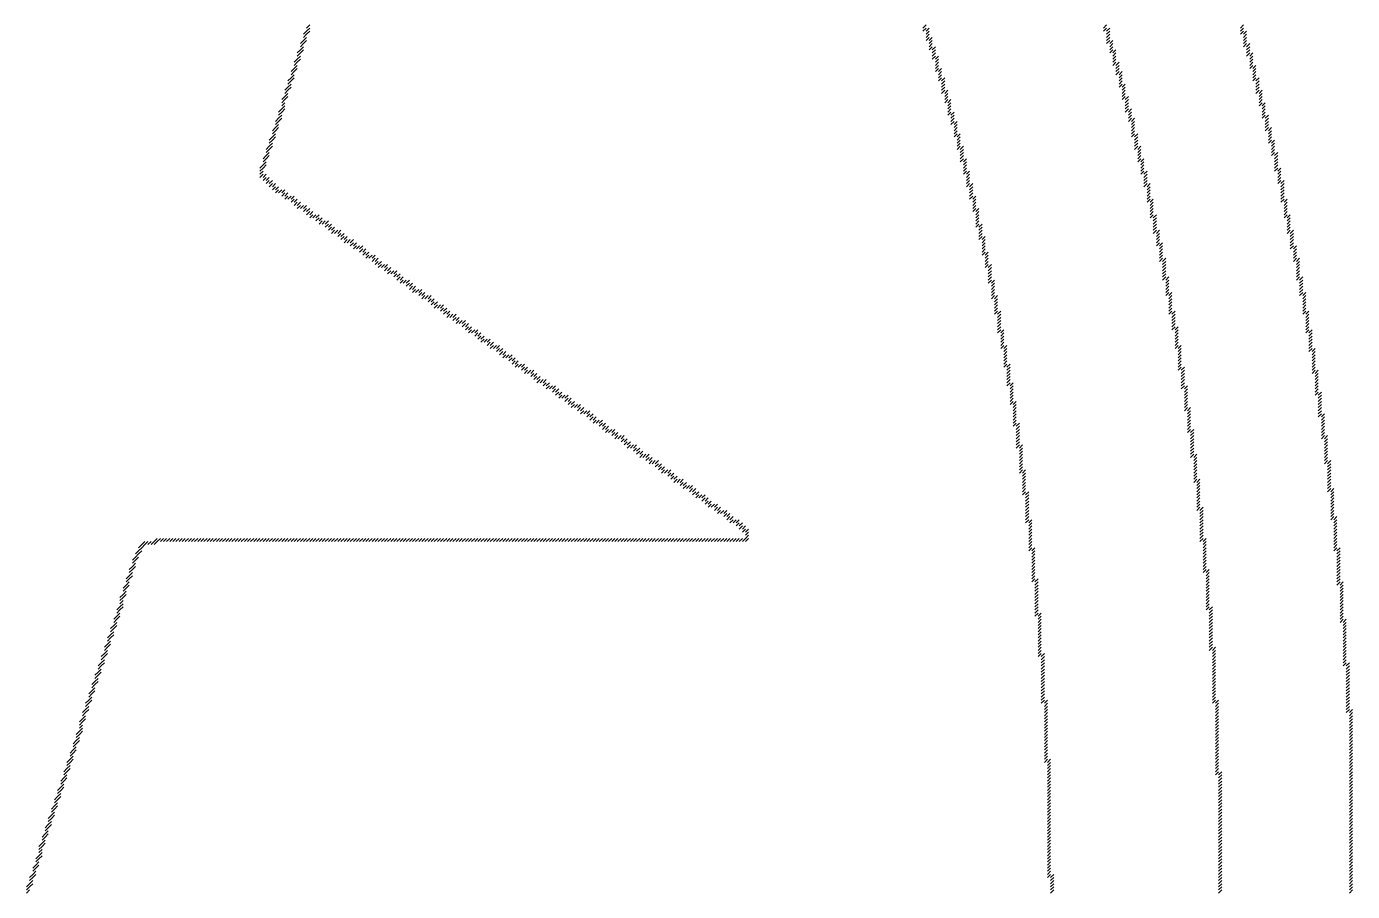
# Model space of a CAD drawing. Header units: metres. Extents: x 2 to 904, y 2 to 1040.
# Drawn here: x 478 to 904, y 279.5 to 557.5 of the extents above; entities that cross this region are included whole.
import ezdxf

# ---------------------------------------------------------------- set-up
doc = ezdxf.new("R2010")
doc.units = ezdxf.units.M

msp = doc.modelspace()

# ---------------------------------------------------------------- linework, layer by layer
for p, q in [((567, 555), (568, 556)), ((567, 554), (568, 555)), ((567, 553), (568, 554)), ((568, 557), (569, 558)), ((568, 556), (569, 557)), ((568, 555), (569, 556)), ((766, 557), (767, 558)), ((766, 556), (767, 557)), ((767, 556), (768, 557)), ((767, 555), (768, 556)), ((767, 554), (768, 555)), ((767, 553), (768, 554)), ((768, 553), (769, 554)), ((824, 557), (825, 558)), ((824, 556), (825, 557)), ((825, 556), (826, 557)), ((825, 555), (826, 556)), ((825, 554), (826, 555)), ((825, 553), (826, 554)), ((868, 557), (869, 558)), ((868, 556), (869, 557)), ((868, 555), (869, 556)), ((869, 555), (870, 556)), ((869, 554), (870, 555)), ((869, 553), (870, 554)), ((565, 549), (566, 550)), ((566, 552), (567, 553)), ((566, 551), (567, 552)), ((566, 550), (567, 551)), ((566, 549), (567, 550)), ((567, 552), (568, 553)), ((768, 552), (769, 553)), ((768, 551), (769, 552)), ((768, 550), (769, 551)), ((769, 550), (770, 551)), ((769, 549), (770, 550)), ((825, 552), (826, 553)), ((826, 552), (827, 553)), ((826, 551), (827, 552)), ((826, 550), (827, 551)), ((826, 549), (827, 550)), ((827, 549), (828, 550)), ((869, 552), (870, 553)), ((869, 551), (870, 552)), ((870, 551), (871, 552)), ((870, 550), (871, 551)), ((870, 549), (871, 550)), ((564, 546), (565, 547)), ((564, 545), (565, 546)), ((565, 548), (566, 549)), ((565, 547), (566, 548)), ((565, 546), (566, 547)), ((769, 548), (770, 549)), ((769, 547), (770, 548)), ((770, 547), (771, 548)), ((770, 546), (771, 547)), ((770, 545), (771, 546)), ((827, 548), (828, 549)), ((827, 547), (828, 548)), ((827, 546), (828, 547)), ((827, 545), (828, 546)), ((828, 545), (829, 546)), ((870, 548), (871, 549)), ((871, 548), (872, 549)), ((871, 547), (872, 548)), ((871, 546), (872, 547)), ((871, 545), (872, 546)), ((563, 543), (564, 544)), ((563, 542), (564, 543)), ((563, 541), (564, 542)), ((564, 544), (565, 545)), ((564, 543), (565, 544)), ((770, 544), (771, 545)), ((770, 543), (771, 544)), ((771, 543), (772, 544)), ((771, 542), (772, 543)), ((771, 541), (772, 542)), ((828, 544), (829, 545)), ((828, 543), (829, 544)), ((828, 542), (829, 543)), ((829, 542), (830, 543)), ((829, 541), (830, 542)), ((871, 544), (872, 545)), ((872, 544), (873, 545)), ((872, 543), (873, 544)), ((872, 542), (873, 543)), ((872, 541), (873, 542)), ((561, 537), (562, 538)), ((561, 536), (562, 537)), ((562, 540), (563, 541)), ((562, 539), (563, 540)), ((562, 538), (563, 539)), ((562, 537), (563, 538)), ((563, 540), (564, 541)), ((771, 540), (772, 541)), ((772, 540), (773, 541)), ((772, 539), (773, 540)), ((772, 538), (773, 539)), ((772, 537), (773, 538)), ((772, 536), (773, 537)), ((773, 536), (774, 537)), ((829, 540), (830, 541)), ((829, 539), (830, 540)), ((829, 538), (830, 539)), ((830, 538), (831, 539)), ((830, 537), (831, 538)), ((830, 536), (831, 537)), ((872, 540), (873, 541)), ((873, 540), (874, 541)), ((873, 539), (874, 540)), ((873, 538), (874, 539)), ((873, 537), (874, 538)), ((873, 536), (874, 537)), ((874, 536), (875, 537)), ((560, 534), (561, 535)), ((560, 533), (561, 534)), ((560, 532), (561, 533)), ((561, 535), (562, 536)), ((561, 534), (562, 535)), ((773, 535), (774, 536)), ((773, 534), (774, 535)), ((773, 533), (774, 534)), ((774, 533), (775, 534)), ((774, 532), (775, 533)), ((830, 535), (831, 536)), ((830, 534), (831, 535)), ((831, 534), (832, 535)), ((831, 533), (832, 534)), ((831, 532), (832, 533)), ((874, 535), (875, 536)), ((874, 534), (875, 535)), ((874, 533), (875, 534)), ((874, 532), (875, 533)), ((875, 532), (876, 533)), ((559, 530), (560, 531)), ((559, 529), (560, 530)), ((559, 528), (560, 529)), ((560, 531), (561, 532)), ((560, 530), (561, 531)), ((774, 531), (775, 532)), ((774, 530), (775, 531)), ((774, 529), (775, 530)), ((775, 529), (776, 530)), ((775, 528), (776, 529)), ((831, 531), (832, 532)), ((831, 530), (832, 531)), ((832, 530), (833, 531)), ((832, 529), (833, 530)), ((832, 528), (833, 529)), ((875, 531), (876, 532)), ((875, 530), (876, 531)), ((875, 529), (876, 530)), ((875, 528), (876, 529)), ((876, 528), (877, 529)), ((557, 524), (558, 525)), ((557, 523), (558, 524)), ((558, 527), (559, 528)), ((558, 526), (559, 527)), ((558, 525), (559, 526)), ((558, 524), (559, 525)), ((559, 527), (560, 528)), ((775, 527), (776, 528)), ((775, 526), (776, 527)), ((776, 526), (777, 527)), ((776, 525), (777, 526)), ((776, 524), (777, 525)), ((776, 523), (777, 524)), ((832, 527), (833, 528)), ((833, 527), (834, 528)), ((833, 526), (834, 527)), ((833, 525), (834, 526)), ((833, 524), (834, 525)), ((833, 523), (834, 524)), ((876, 527), (877, 528)), ((876, 526), (877, 527)), ((876, 525), (877, 526)), ((876, 524), (877, 525)), ((877, 524), (878, 525)), ((877, 523), (878, 524)), ((556, 521), (557, 522)), ((556, 520), (557, 521)), ((556, 519), (557, 520)), ((557, 522), (558, 523)), ((557, 521), (558, 522)), ((776, 522), (777, 523)), ((777, 522), (778, 523)), ((777, 521), (778, 522)), ((777, 520), (778, 521)), ((777, 519), (778, 520)), ((833, 522), (834, 523)), ((834, 522), (835, 523)), ((834, 521), (835, 522)), ((834, 520), (835, 521)), ((834, 519), (835, 520)), ((877, 522), (878, 523)), ((877, 521), (878, 522)), ((877, 520), (878, 521)), ((878, 520), (879, 521)), ((878, 519), (879, 520)), ((554, 515), (555, 516)), ((555, 518), (556, 519)), ((555, 517), (556, 518)), ((555, 516), (556, 517)), ((555, 515), (556, 516)), ((556, 518), (557, 519)), ((777, 518), (778, 519)), ((778, 518), (779, 519)), ((778, 517), (779, 518)), ((778, 516), (779, 517)), ((778, 515), (779, 516)), ((834, 518), (835, 519)), ((835, 518), (836, 519)), ((835, 517), (836, 518)), ((835, 516), (836, 517)), ((835, 515), (836, 516)), ((878, 518), (879, 519)), ((878, 517), (879, 518)), ((878, 516), (879, 517)), ((879, 516), (880, 517)), ((879, 515), (880, 516)), ((553, 512), (554, 513)), ((553, 511), (554, 512)), ((554, 514), (555, 515)), ((554, 513), (555, 514)), ((554, 512), (555, 513)), ((778, 514), (779, 515)), ((779, 514), (780, 515)), ((779, 513), (780, 514)), ((779, 512), (780, 513)), ((779, 511), (780, 512)), ((835, 514), (836, 515)), ((836, 514), (837, 515)), ((836, 513), (837, 514)), ((836, 512), (837, 513)), ((836, 511), (837, 512)), ((879, 514), (880, 515)), ((879, 513), (880, 514)), ((879, 512), (880, 513)), ((879, 511), (880, 512)), ((880, 511), (881, 512)), ((553, 510), (554, 511)), ((553, 509), (554, 510)), ((554, 509), (555, 510)), ((554, 508), (555, 509)), ((555, 508), (556, 509)), ((555, 507), (556, 508)), ((556, 507), (557, 508)), ((556, 506), (557, 507)), ((557, 506), (558, 507)), ((779, 510), (780, 511)), ((780, 510), (781, 511)), ((780, 509), (781, 510)), ((780, 508), (781, 509)), ((780, 507), (781, 508)), ((780, 506), (781, 507)), ((781, 506), (782, 507)), ((836, 510), (837, 511)), ((837, 510), (838, 511)), ((837, 509), (838, 510)), ((837, 508), (838, 509)), ((837, 507), (838, 508)), ((837, 506), (838, 507)), ((838, 506), (839, 507)), ((880, 510), (881, 511)), ((880, 509), (881, 510)), ((880, 508), (881, 509)), ((880, 507), (881, 508)), ((881, 507), (882, 508)), ((881, 506), (882, 507)), ((557, 505), (558, 506)), ((558, 505), (559, 506)), ((558, 504), (559, 505)), ((559, 504), (560, 505)), ((560, 504), (561, 505)), ((560, 503), (561, 504)), ((561, 503), (562, 504)), ((561, 502), (562, 503)), ((562, 502), (563, 503)), ((563, 502), (564, 503)), ((781, 505), (782, 506)), ((781, 504), (782, 505)), ((781, 503), (782, 504)), ((781, 502), (782, 503)), ((782, 502), (783, 503)), ((838, 505), (839, 506)), ((838, 504), (839, 505)), ((838, 503), (839, 504)), ((838, 502), (839, 503)), ((881, 505), (882, 506)), ((881, 504), (882, 505)), ((881, 503), (882, 504)), ((881, 502), (882, 503)), ((563, 501), (564, 502)), ((564, 501), (565, 502)), ((564, 500), (565, 501)), ((565, 500), (566, 501)), ((565, 499), (566, 500)), ((566, 499), (567, 500)), ((567, 499), (568, 500)), ((567, 498), (568, 499)), ((568, 498), (569, 499)), ((782, 501), (783, 502)), ((782, 500), (783, 501)), ((782, 499), (783, 500)), ((782, 498), (783, 499)), ((783, 498), (784, 499)), ((838, 501), (839, 502)), ((839, 501), (840, 502)), ((839, 500), (840, 501)), ((839, 499), (840, 500)), ((839, 498), (840, 499)), ((881, 501), (882, 502)), ((882, 501), (883, 502)), ((882, 500), (883, 501)), ((882, 499), (883, 500)), ((882, 498), (883, 499)), ((568, 497), (569, 498)), ((569, 497), (570, 498)), ((569, 496), (570, 497)), ((570, 496), (571, 497)), ((571, 496), (572, 497)), ((571, 495), (572, 496)), ((572, 495), (573, 496)), ((572, 494), (573, 495)), ((573, 494), (574, 495)), ((574, 494), (575, 495)), ((783, 497), (784, 498)), ((783, 496), (784, 497)), ((783, 495), (784, 496)), ((783, 494), (784, 495)), ((839, 497), (840, 498)), ((839, 496), (840, 497)), ((840, 496), (841, 497)), ((840, 495), (841, 496)), ((840, 494), (841, 495)), ((882, 497), (883, 498)), ((882, 496), (883, 497)), ((883, 496), (884, 497)), ((883, 495), (884, 496)), ((883, 494), (884, 495)), ((574, 493), (575, 494)), ((575, 493), (576, 494)), ((575, 492), (576, 493)), ((576, 492), (577, 493)), ((576, 491), (577, 492)), ((577, 491), (578, 492)), ((578, 491), (579, 492)), ((578, 490), (579, 491)), ((579, 490), (580, 491)), ((579, 489), (580, 490)), ((580, 489), (581, 490)), ((783, 493), (784, 494)), ((784, 493), (785, 494)), ((784, 492), (785, 493)), ((784, 491), (785, 492)), ((784, 490), (785, 491)), ((784, 489), (785, 490)), ((785, 489), (786, 490)), ((840, 493), (841, 494)), ((840, 492), (841, 493)), ((840, 491), (841, 492)), ((841, 491), (842, 492)), ((841, 490), (842, 491)), ((841, 489), (842, 490)), ((883, 493), (884, 494)), ((883, 492), (884, 493)), ((883, 491), (884, 492)), ((884, 491), (885, 492)), ((884, 490), (885, 491)), ((884, 489), (885, 490)), ((580, 488), (581, 489)), ((581, 488), (582, 489)), ((582, 488), (583, 489)), ((582, 487), (583, 488)), ((583, 487), (584, 488)), ((583, 486), (584, 487)), ((584, 486), (585, 487)), ((585, 486), (586, 487)), ((585, 485), (586, 486)), ((586, 485), (587, 486)), ((785, 488), (786, 489)), ((785, 487), (786, 488)), ((785, 486), (786, 487)), ((785, 485), (786, 486)), ((841, 488), (842, 489)), ((841, 487), (842, 488)), ((842, 487), (843, 488)), ((842, 486), (843, 487)), ((842, 485), (843, 486)), ((884, 488), (885, 489)), ((884, 487), (885, 488)), ((884, 486), (885, 487)), ((885, 486), (886, 487)), ((885, 485), (886, 486)), ((586, 484), (587, 485)), ((587, 484), (588, 485)), ((587, 483), (588, 484)), ((588, 483), (589, 484)), ((589, 483), (590, 484)), ((589, 482), (590, 483)), ((590, 482), (591, 483)), ((590, 481), (591, 482)), ((591, 481), (592, 482)), ((785, 484), (786, 485)), ((786, 484), (787, 485)), ((786, 483), (787, 484)), ((786, 482), (787, 483)), ((786, 481), (787, 482)), ((842, 484), (843, 485)), ((842, 483), (843, 484)), ((842, 482), (843, 483)), ((843, 482), (844, 483)), ((843, 481), (844, 482)), ((885, 484), (886, 485)), ((885, 483), (886, 484)), ((885, 482), (886, 483)), ((886, 482), (887, 483)), ((886, 481), (887, 482)), ((591, 480), (592, 481)), ((592, 480), (593, 481)), ((593, 480), (594, 481)), ((593, 479), (594, 480)), ((594, 479), (595, 480)), ((594, 478), (595, 479)), ((595, 478), (596, 479)), ((596, 478), (597, 479)), ((596, 477), (597, 478)), ((597, 477), (598, 478)), ((786, 480), (787, 481)), ((787, 480), (788, 481)), ((787, 479), (788, 480)), ((787, 478), (788, 479)), ((787, 477), (788, 478)), ((843, 480), (844, 481)), ((843, 479), (844, 480)), ((843, 478), (844, 479)), ((843, 477), (844, 478)), ((886, 480), (887, 481)), ((886, 479), (887, 480)), ((886, 478), (887, 479)), ((886, 477), (887, 478)), ((597, 476), (598, 477)), ((598, 476), (599, 477)), ((598, 475), (599, 476)), ((599, 475), (600, 476)), ((600, 475), (601, 476)), ((600, 474), (601, 475)), ((601, 474), (602, 475)), ((601, 473), (602, 474)), ((602, 473), (603, 474)), ((602, 472), (603, 473)), ((603, 472), (604, 473)), ((604, 472), (605, 473)), ((787, 476), (788, 477)), ((787, 475), (788, 476)), ((788, 475), (789, 476)), ((788, 474), (789, 475)), ((788, 473), (789, 474)), ((788, 472), (789, 473)), ((843, 476), (844, 477)), ((844, 476), (845, 477)), ((844, 475), (845, 476)), ((844, 474), (845, 475)), ((844, 473), (845, 474)), ((844, 472), (845, 473)), ((886, 476), (887, 477)), ((887, 476), (888, 477)), ((887, 475), (888, 476)), ((887, 474), (888, 475)), ((887, 473), (888, 474)), ((887, 472), (888, 473)), ((604, 471), (605, 472)), ((605, 471), (606, 472)), ((605, 470), (606, 471)), ((606, 470), (607, 471)), ((607, 470), (608, 471)), ((607, 469), (608, 470)), ((608, 469), (609, 470)), ((608, 468), (609, 469)), ((609, 468), (610, 469)), ((788, 471), (789, 472)), ((788, 470), (789, 471)), ((789, 470), (790, 471)), ((789, 469), (790, 470)), ((789, 468), (790, 469)), ((844, 471), (845, 472)), ((845, 471), (846, 472)), ((845, 470), (846, 471)), ((845, 469), (846, 470)), ((845, 468), (846, 469)), ((887, 471), (888, 472)), ((888, 471), (889, 472)), ((888, 470), (889, 471)), ((888, 469), (889, 470)), ((888, 468), (889, 469)), ((609, 467), (610, 468)), ((610, 467), (611, 468)), ((611, 467), (612, 468)), ((611, 466), (612, 467)), ((612, 466), (613, 467)), ((612, 465), (613, 466)), ((613, 465), (614, 466)), ((613, 464), (614, 465)), ((614, 464), (615, 465)), ((615, 464), (616, 465)), ((789, 467), (790, 468)), ((789, 466), (790, 467)), ((789, 465), (790, 466)), ((790, 465), (791, 466)), ((790, 464), (791, 465)), ((845, 467), (846, 468)), ((845, 466), (846, 467)), ((845, 465), (846, 466)), ((846, 465), (847, 466)), ((846, 464), (847, 465)), ((888, 467), (889, 468)), ((888, 466), (889, 467)), ((888, 465), (889, 466)), ((889, 465), (890, 466)), ((889, 464), (890, 465)), ((615, 463), (616, 464)), ((616, 463), (617, 464)), ((616, 462), (617, 463)), ((617, 462), (618, 463)), ((618, 462), (619, 463)), ((618, 461), (619, 462)), ((619, 461), (620, 462)), ((619, 460), (620, 461)), ((620, 460), (621, 461)), ((790, 463), (791, 464)), ((790, 462), (791, 463)), ((790, 461), (791, 462)), ((790, 460), (791, 461)), ((846, 463), (847, 464)), ((846, 462), (847, 463)), ((846, 461), (847, 462)), ((846, 460), (847, 461)), ((847, 460), (848, 461)), ((889, 463), (890, 464)), ((889, 462), (890, 463)), ((889, 461), (890, 462)), ((889, 460), (890, 461)), ((620, 459), (621, 460)), ((621, 459), (622, 460)), ((622, 459), (623, 460)), ((622, 458), (623, 459)), ((623, 458), (624, 459)), ((623, 457), (624, 458)), ((624, 457), (625, 458)), ((624, 456), (625, 457)), ((625, 456), (626, 457)), ((626, 456), (627, 457)), ((626, 455), (627, 456)), ((627, 455), (628, 456)), ((790, 459), (791, 460)), ((791, 459), (792, 460)), ((791, 458), (792, 459)), ((791, 457), (792, 458)), ((791, 456), (792, 457)), ((791, 455), (792, 456)), ((847, 459), (848, 460)), ((847, 458), (848, 459)), ((847, 457), (848, 458)), ((847, 456), (848, 457)), ((847, 455), (848, 456)), ((889, 459), (890, 460)), ((890, 459), (891, 460)), ((890, 458), (891, 459)), ((890, 457), (891, 458)), ((890, 456), (891, 457)), ((890, 455), (891, 456)), ((627, 454), (628, 455)), ((628, 454), (629, 455)), ((629, 454), (630, 455)), ((629, 453), (630, 454)), ((630, 453), (631, 454)), ((630, 452), (631, 453)), ((631, 452), (632, 453)), ((631, 451), (632, 452)), ((632, 451), (633, 452)), ((633, 451), (634, 452)), ((791, 454), (792, 455)), ((792, 454), (793, 455)), ((792, 453), (793, 454)), ((792, 452), (793, 453)), ((792, 451), (793, 452)), ((847, 454), (848, 455)), ((848, 454), (849, 455)), ((848, 453), (849, 454)), ((848, 452), (849, 453)), ((848, 451), (849, 452)), ((890, 454), (891, 455)), ((890, 453), (891, 454)), ((891, 453), (892, 454)), ((891, 452), (892, 453)), ((891, 451), (892, 452)), ((633, 450), (634, 451)), ((634, 450), (635, 451)), ((634, 449), (635, 450)), ((635, 449), (636, 450)), ((635, 448), (636, 449)), ((636, 448), (637, 449)), ((637, 448), (638, 449)), ((637, 447), (638, 448)), ((638, 447), (639, 448)), ((792, 450), (793, 451)), ((792, 449), (793, 450)), ((792, 448), (793, 449)), ((793, 448), (794, 449)), ((793, 447), (794, 448)), ((848, 450), (849, 451)), ((848, 449), (849, 450)), ((848, 448), (849, 449)), ((848, 447), (849, 448)), ((849, 447), (850, 448)), ((891, 450), (892, 451)), ((891, 449), (892, 450)), ((891, 448), (892, 449)), ((891, 447), (892, 448)), ((638, 446), (639, 447)), ((639, 446), (640, 447)), ((640, 446), (641, 447)), ((640, 445), (641, 446)), ((641, 445), (642, 446)), ((641, 444), (642, 445)), ((642, 444), (643, 445)), ((642, 443), (643, 444)), ((643, 443), (644, 444)), ((644, 443), (645, 444)), ((793, 446), (794, 447)), ((793, 445), (794, 446)), ((793, 444), (794, 445)), ((793, 443), (794, 444)), ((849, 446), (850, 447)), ((849, 445), (850, 446)), ((849, 444), (850, 445)), ((849, 443), (850, 444)), ((891, 446), (892, 447)), ((892, 446), (893, 447)), ((892, 445), (893, 446)), ((892, 444), (893, 445)), ((892, 443), (893, 444)), ((644, 442), (645, 443)), ((645, 442), (646, 443)), ((645, 441), (646, 442)), ((646, 441), (647, 442)), ((647, 441), (648, 442)), ((647, 440), (648, 441)), ((648, 440), (649, 441)), ((648, 439), (649, 440)), ((649, 439), (650, 440)), ((649, 438), (650, 439)), ((650, 438), (651, 439)), ((651, 438), (652, 439)), ((793, 442), (794, 443)), ((794, 442), (795, 443)), ((794, 441), (795, 442)), ((794, 440), (795, 441)), ((794, 439), (795, 440)), ((794, 438), (795, 439)), ((849, 442), (850, 443)), ((849, 441), (850, 442)), ((850, 441), (851, 442)), ((850, 440), (851, 441)), ((850, 439), (851, 440)), ((850, 438), (851, 439)), ((892, 442), (893, 443)), ((892, 441), (893, 442)), ((892, 440), (893, 441)), ((892, 439), (893, 440)), ((893, 439), (894, 440)), ((893, 438), (894, 439)), ((651, 437), (652, 438)), ((652, 437), (653, 438)), ((652, 436), (653, 437)), ((653, 436), (654, 437)), ((653, 435), (654, 436)), ((654, 435), (655, 436)), ((655, 435), (656, 436)), ((655, 434), (656, 435)), ((656, 434), (657, 435)), ((794, 437), (795, 438)), ((794, 436), (795, 437)), ((795, 436), (796, 437)), ((795, 435), (796, 436)), ((795, 434), (796, 435)), ((850, 437), (851, 438)), ((850, 436), (851, 437)), ((850, 435), (851, 436)), ((850, 434), (851, 435)), ((851, 434), (852, 435)), ((893, 437), (894, 438)), ((893, 436), (894, 437)), ((893, 435), (894, 436)), ((893, 434), (894, 435)), ((656, 433), (657, 434)), ((657, 433), (658, 434)), ((658, 433), (659, 434)), ((658, 432), (659, 433)), ((659, 432), (660, 433)), ((659, 431), (660, 432)), ((660, 431), (661, 432)), ((660, 430), (661, 431)), ((661, 430), (662, 431)), ((662, 430), (663, 431)), ((795, 433), (796, 434)), ((795, 432), (796, 433)), ((795, 431), (796, 432)), ((795, 430), (796, 431)), ((851, 433), (852, 434)), ((851, 432), (852, 433)), ((851, 431), (852, 432)), ((851, 430), (852, 431)), ((893, 433), (894, 434)), ((893, 432), (894, 433)), ((894, 432), (895, 433)), ((894, 431), (895, 432)), ((894, 430), (895, 431)), ((662, 429), (663, 430)), ((663, 429), (664, 430)), ((663, 428), (664, 429)), ((664, 428), (665, 429)), ((664, 427), (665, 428)), ((665, 427), (666, 428)), ((666, 427), (667, 428)), ((666, 426), (667, 427)), ((667, 426), (668, 427)), ((667, 425), (668, 426)), ((668, 425), (669, 426)), ((669, 425), (670, 426)), ((795, 429), (796, 430)), ((796, 429), (797, 430)), ((796, 428), (797, 429)), ((796, 427), (797, 428)), ((796, 426), (797, 427)), ((796, 425), (797, 426)), ((851, 429), (852, 430)), ((851, 428), (852, 429)), ((851, 427), (852, 428)), ((852, 427), (853, 428)), ((852, 426), (853, 427)), ((852, 425), (853, 426)), ((894, 429), (895, 430)), ((894, 428), (895, 429)), ((894, 427), (895, 428)), ((894, 426), (895, 427)), ((894, 425), (895, 426)), ((895, 425), (896, 426)), ((669, 424), (670, 425)), ((670, 424), (671, 425)), ((670, 423), (671, 424)), ((671, 423), (672, 424)), ((671, 422), (672, 423)), ((672, 422), (673, 423)), ((673, 422), (674, 423)), ((673, 421), (674, 422)), ((674, 421), (675, 422)), ((796, 424), (797, 425)), ((796, 423), (797, 424)), ((796, 422), (797, 423)), ((797, 422), (798, 423)), ((797, 421), (798, 422)), ((852, 424), (853, 425)), ((852, 423), (853, 424)), ((852, 422), (853, 423)), ((852, 421), (853, 422)), ((895, 424), (896, 425)), ((895, 423), (896, 424)), ((895, 422), (896, 423)), ((895, 421), (896, 422)), ((674, 420), (675, 421)), ((675, 420), (676, 421)), ((675, 419), (676, 420)), ((676, 419), (677, 420)), ((677, 419), (678, 420)), ((677, 418), (678, 419)), ((678, 418), (679, 419)), ((678, 417), (679, 418)), ((679, 417), (680, 418)), ((680, 417), (681, 418)), ((797, 420), (798, 421)), ((797, 419), (798, 420)), ((797, 418), (798, 419)), ((797, 417), (798, 418)), ((852, 420), (853, 421)), ((852, 419), (853, 420)), ((853, 419), (854, 420)), ((853, 418), (854, 419)), ((853, 417), (854, 418)), ((895, 420), (896, 421)), ((895, 419), (896, 420)), ((895, 418), (896, 419)), ((895, 417), (896, 418)), ((896, 417), (897, 418)), ((680, 416), (681, 417)), ((681, 416), (682, 417)), ((681, 415), (682, 416)), ((682, 415), (683, 416)), ((682, 414), (683, 415)), ((683, 414), (684, 415)), ((684, 414), (685, 415)), ((684, 413), (685, 414)), ((685, 413), (686, 414)), ((797, 416), (798, 417)), ((797, 415), (798, 416)), ((797, 414), (798, 415)), ((798, 414), (799, 415)), ((798, 413), (799, 414)), ((853, 416), (854, 417)), ((853, 415), (854, 416)), ((853, 414), (854, 415)), ((853, 413), (854, 414)), ((896, 416), (897, 417)), ((896, 415), (897, 416)), ((896, 414), (897, 415)), ((896, 413), (897, 414)), ((685, 412), (686, 413)), ((686, 412), (687, 413)), ((686, 411), (687, 412)), ((687, 411), (688, 412)), ((688, 411), (689, 412)), ((688, 410), (689, 411)), ((689, 410), (690, 411)), ((689, 409), (690, 410)), ((690, 409), (691, 410)), ((691, 409), (692, 410)), ((691, 408), (692, 409)), ((692, 408), (693, 409)), ((798, 412), (799, 413)), ((798, 411), (799, 412)), ((798, 410), (799, 411)), ((798, 409), (799, 410)), ((798, 408), (799, 409)), ((853, 412), (854, 413)), ((853, 411), (854, 412)), ((854, 411), (855, 412)), ((854, 410), (855, 411)), ((854, 409), (855, 410)), ((854, 408), (855, 409)), ((896, 412), (897, 413)), ((896, 411), (897, 412)), ((896, 410), (897, 411)), ((896, 409), (897, 410)), ((896, 408), (897, 409)), ((897, 408), (898, 409)), ((692, 407), (693, 408)), ((693, 407), (694, 408)), ((693, 406), (694, 407)), ((694, 406), (695, 407)), ((695, 406), (696, 407)), ((695, 405), (696, 406)), ((696, 405), (697, 406)), ((696, 404), (697, 405)), ((697, 404), (698, 405)), ((798, 407), (799, 408)), ((799, 407), (800, 408)), ((799, 406), (800, 407)), ((799, 405), (800, 406)), ((799, 404), (800, 405)), ((854, 407), (855, 408)), ((854, 406), (855, 407)), ((854, 405), (855, 406)), ((854, 404), (855, 405)), ((897, 407), (898, 408)), ((897, 406), (898, 407)), ((897, 405), (898, 406)), ((897, 404), (898, 405)), ((697, 403), (698, 404)), ((698, 403), (699, 404)), ((699, 403), (700, 404)), ((699, 402), (700, 403)), ((700, 402), (701, 403)), ((700, 401), (701, 402)), ((701, 401), (702, 402)), ((702, 401), (703, 402)), ((702, 400), (703, 401)), ((703, 400), (704, 401)), ((799, 403), (800, 404)), ((799, 402), (800, 403)), ((799, 401), (800, 402)), ((799, 400), (800, 401)), ((854, 403), (855, 404)), ((854, 402), (855, 403)), ((855, 402), (856, 403)), ((855, 401), (856, 402)), ((855, 400), (856, 401)), ((897, 403), (898, 404)), ((897, 402), (898, 403)), ((897, 401), (898, 402)), ((897, 400), (898, 401)), ((703, 399), (704, 400)), ((704, 399), (705, 400)), ((704, 398), (705, 399)), ((705, 398), (706, 399)), ((706, 398), (707, 399)), ((706, 397), (707, 398)), ((707, 397), (708, 398)), ((707, 396), (708, 397)), ((708, 396), (709, 397)), ((799, 399), (800, 400)), ((799, 398), (800, 399)), ((800, 398), (801, 399)), ((800, 397), (801, 398)), ((800, 396), (801, 397)), ((855, 399), (856, 400)), ((855, 398), (856, 399)), ((855, 397), (856, 398)), ((855, 396), (856, 397)), ((897, 399), (898, 400)), ((898, 399), (899, 400)), ((898, 398), (899, 399)), ((898, 397), (899, 398)), ((898, 396), (899, 397)), ((515, 391), (516, 392)), ((516, 391), (517, 392)), ((517, 391), (518, 392)), ((518, 391), (519, 392)), ((519, 392), (520, 393)), ((519, 391), (520, 392)), ((520, 392), (521, 393)), ((521, 392), (522, 393)), ((522, 392), (523, 393)), ((523, 392), (524, 393)), ((524, 392), (525, 393)), ((525, 392), (526, 393)), ((526, 392), (527, 393)), ((527, 392), (528, 393)), ((528, 392), (529, 393)), ((529, 392), (530, 393)), ((530, 392), (531, 393)), ((531, 392), (532, 393)), ((532, 392), (533, 393)), ((533, 392), (534, 393)), ((534, 392), (535, 393)), ((535, 392), (536, 393)), ((536, 392), (537, 393)), ((537, 392), (538, 393)), ((538, 392), (539, 393)), ((539, 392), (540, 393)), ((540, 392), (541, 393)), ((541, 392), (542, 393)), ((542, 392), (543, 393)), ((543, 392), (544, 393)), ((544, 392), (545, 393)), ((545, 392), (546, 393)), ((546, 392), (547, 393)), ((547, 392), (548, 393)), ((548, 392), (549, 393)), ((549, 392), (550, 393)), ((550, 392), (551, 393)), ((551, 392), (552, 393)), ((552, 392), (553, 393)), ((553, 392), (554, 393)), ((554, 392), (555, 393)), ((555, 392), (556, 393)), ((556, 392), (557, 393)), ((557, 392), (558, 393)), ((558, 392), (559, 393)), ((559, 392), (560, 393)), ((560, 392), (561, 393)), ((561, 392), (562, 393)), ((562, 392), (563, 393)), ((563, 392), (564, 393)), ((564, 392), (565, 393)), ((565, 392), (566, 393)), ((566, 392), (567, 393)), ((567, 392), (568, 393)), ((568, 392), (569, 393)), ((569, 392), (570, 393)), ((570, 392), (571, 393)), ((571, 392), (572, 393)), ((572, 392), (573, 393)), ((573, 392), (574, 393)), ((574, 392), (575, 393)), ((575, 392), (576, 393)), ((576, 392), (577, 393)), ((577, 392), (578, 393)), ((578, 392), (579, 393)), ((579, 392), (580, 393)), ((580, 392), (581, 393)), ((581, 392), (582, 393)), ((582, 392), (583, 393)), ((583, 392), (584, 393)), ((584, 392), (585, 393)), ((585, 392), (586, 393)), ((586, 392), (587, 393)), ((587, 392), (588, 393)), ((588, 392), (589, 393)), ((589, 392), (590, 393)), ((590, 392), (591, 393)), ((591, 392), (592, 393)), ((592, 392), (593, 393)), ((593, 392), (594, 393)), ((594, 392), (595, 393)), ((595, 392), (596, 393)), ((596, 392), (597, 393)), ((597, 392), (598, 393)), ((598, 392), (599, 393)), ((599, 392), (600, 393)), ((600, 392), (601, 393)), ((601, 392), (602, 393)), ((602, 392), (603, 393)), ((603, 392), (604, 393)), ((604, 392), (605, 393)), ((605, 392), (606, 393)), ((606, 392), (607, 393)), ((607, 392), (608, 393)), ((608, 392), (609, 393)), ((609, 392), (610, 393)), ((610, 392), (611, 393)), ((611, 392), (612, 393)), ((612, 392), (613, 393)), ((613, 392), (614, 393)), ((614, 392), (615, 393)), ((615, 392), (616, 393)), ((616, 392), (617, 393)), ((617, 392), (618, 393)), ((618, 392), (619, 393)), ((619, 392), (620, 393)), ((620, 392), (621, 393)), ((621, 392), (622, 393)), ((622, 392), (623, 393)), ((623, 392), (624, 393)), ((624, 392), (625, 393)), ((625, 392), (626, 393)), ((626, 392), (627, 393)), ((627, 392), (628, 393)), ((628, 392), (629, 393)), ((629, 392), (630, 393)), ((630, 392), (631, 393)), ((631, 392), (632, 393)), ((632, 392), (633, 393)), ((633, 392), (634, 393)), ((634, 392), (635, 393)), ((635, 392), (636, 393)), ((636, 392), (637, 393)), ((637, 392), (638, 393)), ((638, 392), (639, 393)), ((639, 392), (640, 393)), ((640, 392), (641, 393)), ((641, 392), (642, 393)), ((642, 392), (643, 393)), ((643, 392), (644, 393)), ((644, 392), (645, 393)), ((645, 392), (646, 393)), ((646, 392), (647, 393)), ((647, 392), (648, 393)), ((648, 392), (649, 393)), ((649, 392), (650, 393)), ((650, 392), (651, 393)), ((651, 392), (652, 393)), ((652, 392), (653, 393)), ((653, 392), (654, 393)), ((654, 392), (655, 393)), ((655, 392), (656, 393)), ((656, 392), (657, 393)), ((657, 392), (658, 393)), ((658, 392), (659, 393)), ((659, 392), (660, 393)), ((660, 392), (661, 393)), ((661, 392), (662, 393)), ((662, 392), (663, 393)), ((663, 392), (664, 393)), ((664, 392), (665, 393)), ((665, 392), (666, 393)), ((666, 392), (667, 393)), ((667, 392), (668, 393)), ((668, 392), (669, 393)), ((669, 392), (670, 393)), ((670, 392), (671, 393)), ((671, 392), (672, 393)), ((672, 392), (673, 393)), ((673, 392), (674, 393)), ((674, 392), (675, 393)), ((675, 392), (676, 393)), ((676, 392), (677, 393)), ((677, 392), (678, 393)), ((678, 392), (679, 393)), ((679, 392), (680, 393)), ((680, 392), (681, 393)), ((681, 392), (682, 393)), ((682, 392), (683, 393)), ((683, 392), (684, 393)), ((684, 392), (685, 393)), ((685, 392), (686, 393)), ((686, 392), (687, 393)), ((687, 392), (688, 393)), ((688, 392), (689, 393)), ((689, 392), (690, 393)), ((690, 392), (691, 393)), ((691, 392), (692, 393)), ((692, 392), (693, 393)), ((693, 392), (694, 393)), ((694, 392), (695, 393)), ((695, 392), (696, 393)), ((696, 392), (697, 393)), ((697, 392), (698, 393)), ((698, 392), (699, 393)), ((699, 392), (700, 393)), ((700, 392), (701, 393)), ((701, 392), (702, 393)), ((702, 392), (703, 393)), ((703, 392), (704, 393)), ((704, 392), (705, 393)), ((705, 392), (706, 393)), ((706, 392), (707, 393)), ((707, 392), (708, 393)), ((708, 395), (709, 396)), ((708, 392), (709, 393)), ((709, 395), (710, 396)), ((709, 394), (710, 395)), ((709, 393), (710, 394)), ((709, 392), (710, 393)), ((800, 395), (801, 396)), ((800, 394), (801, 395)), ((800, 393), (801, 394)), ((800, 392), (801, 393)), ((800, 391), (801, 392)), ((855, 395), (856, 396)), ((855, 394), (856, 395)), ((855, 393), (856, 394)), ((855, 392), (856, 393)), ((856, 392), (857, 393)), ((856, 391), (857, 392)), ((898, 395), (899, 396)), ((898, 394), (899, 395)), ((898, 393), (899, 394)), ((898, 392), (899, 393)), ((898, 391), (899, 392)), ((513, 388), (514, 389)), ((513, 387), (514, 388)), ((514, 390), (515, 391)), ((514, 389), (515, 390)), ((514, 388), (515, 389)), ((515, 390), (516, 391)), ((800, 390), (801, 391)), ((800, 389), (801, 390)), ((801, 389), (802, 390)), ((801, 388), (802, 389)), ((801, 387), (802, 388)), ((856, 390), (857, 391)), ((856, 389), (857, 390)), ((856, 388), (857, 389)), ((856, 387), (857, 388)), ((898, 390), (899, 391)), ((898, 389), (899, 390)), ((899, 389), (900, 390)), ((899, 388), (900, 389)), ((899, 387), (900, 388)), ((511, 383), (512, 384)), ((512, 386), (513, 387)), ((512, 385), (513, 386)), ((512, 384), (513, 385)), ((512, 383), (513, 384)), ((513, 386), (514, 387)), ((801, 386), (802, 387)), ((801, 385), (802, 386)), ((801, 384), (802, 385)), ((801, 383), (802, 384)), ((856, 386), (857, 387)), ((856, 385), (857, 386)), ((856, 384), (857, 385)), ((856, 383), (857, 384)), ((899, 386), (900, 387)), ((899, 385), (900, 386)), ((899, 384), (900, 385)), ((899, 383), (900, 384)), ((510, 380), (511, 381)), ((510, 379), (511, 380)), ((511, 382), (512, 383)), ((511, 381), (512, 382)), ((511, 380), (512, 381)), ((801, 382), (802, 383)), ((801, 381), (802, 382)), ((801, 380), (802, 381)), ((801, 379), (802, 380)), ((802, 379), (803, 380)), ((856, 382), (857, 383)), ((857, 382), (858, 383)), ((857, 381), (858, 382)), ((857, 380), (858, 381)), ((857, 379), (858, 380)), ((899, 382), (900, 383)), ((899, 381), (900, 382)), ((899, 380), (900, 381)), ((899, 379), (900, 380)), ((508, 374), (509, 375)), ((509, 377), (510, 378)), ((509, 376), (510, 377)), ((509, 375), (510, 376)), ((509, 374), (510, 375)), ((510, 378), (511, 379)), ((510, 377), (511, 378)), ((802, 378), (803, 379)), ((802, 377), (803, 378)), ((802, 376), (803, 377)), ((802, 375), (803, 376)), ((802, 374), (803, 375)), ((857, 378), (858, 379)), ((857, 377), (858, 378)), ((857, 376), (858, 377)), ((857, 375), (858, 376)), ((857, 374), (858, 375)), ((899, 378), (900, 379)), ((900, 378), (901, 379)), ((900, 377), (901, 378)), ((900, 376), (901, 377)), ((900, 375), (901, 376)), ((900, 374), (901, 375)), ((507, 370), (508, 371)), ((508, 373), (509, 374)), ((508, 372), (509, 373)), ((508, 371), (509, 372)), ((508, 370), (509, 371)), ((802, 373), (803, 374)), ((802, 372), (803, 373)), ((802, 371), (803, 372)), ((802, 370), (803, 371)), ((857, 373), (858, 374)), ((857, 372), (858, 373)), ((857, 371), (858, 372)), ((857, 370), (858, 371)), ((858, 370), (859, 371)), ((900, 373), (901, 374)), ((900, 372), (901, 373)), ((900, 371), (901, 372)), ((900, 370), (901, 371)), ((506, 367), (507, 368)), ((506, 366), (507, 367)), ((507, 369), (508, 370)), ((507, 368), (508, 369)), ((507, 367), (508, 368)), ((802, 369), (803, 370)), ((802, 368), (803, 369)), ((803, 368), (804, 369)), ((803, 367), (804, 368)), ((803, 366), (804, 367)), ((858, 369), (859, 370)), ((858, 368), (859, 369)), ((858, 367), (859, 368)), ((858, 366), (859, 367)), ((900, 369), (901, 370)), ((900, 368), (901, 369)), ((900, 367), (901, 368)), ((900, 366), (901, 367)), ((901, 366), (902, 367)), ((505, 364), (506, 365)), ((505, 363), (506, 364)), ((505, 362), (506, 363)), ((506, 365), (507, 366)), ((506, 364), (507, 365)), ((803, 365), (804, 366)), ((803, 364), (804, 365)), ((803, 363), (804, 364)), ((803, 362), (804, 363)), ((858, 365), (859, 366)), ((858, 364), (859, 365)), ((858, 363), (859, 364)), ((858, 362), (859, 363)), ((901, 365), (902, 366)), ((901, 364), (902, 365)), ((901, 363), (902, 364)), ((901, 362), (902, 363)), ((503, 358), (504, 359)), ((503, 357), (504, 358)), ((504, 361), (505, 362)), ((504, 360), (505, 361)), ((504, 359), (505, 360)), ((504, 358), (505, 359)), ((505, 361), (506, 362)), ((803, 361), (804, 362)), ((803, 360), (804, 361)), ((803, 359), (804, 360)), ((803, 358), (804, 359)), ((803, 357), (804, 358)), ((858, 361), (859, 362)), ((858, 360), (859, 361)), ((858, 359), (859, 360)), ((858, 358), (859, 359)), ((858, 357), (859, 358)), ((859, 357), (860, 358)), ((901, 361), (902, 362)), ((901, 360), (902, 361)), ((901, 359), (902, 360)), ((901, 358), (902, 359)), ((901, 357), (902, 358)), ((502, 355), (503, 356)), ((502, 354), (503, 355)), ((502, 353), (503, 354)), ((503, 356), (504, 357)), ((503, 355), (504, 356)), ((803, 356), (804, 357)), ((803, 355), (804, 356)), ((804, 355), (805, 356)), ((804, 354), (805, 355)), ((804, 353), (805, 354)), ((859, 356), (860, 357)), ((859, 355), (860, 356)), ((859, 354), (860, 355)), ((859, 353), (860, 354)), ((901, 356), (902, 357)), ((901, 355), (902, 356)), ((901, 354), (902, 355)), ((901, 353), (902, 354)), ((500, 349), (501, 350)), ((501, 352), (502, 353)), ((501, 351), (502, 352)), ((501, 350), (502, 351)), ((501, 349), (502, 350)), ((502, 352), (503, 353)), ((804, 352), (805, 353)), ((804, 351), (805, 352)), ((804, 350), (805, 351)), ((804, 349), (805, 350)), ((859, 352), (860, 353)), ((859, 351), (860, 352)), ((859, 350), (860, 351)), ((859, 349), (860, 350)), ((901, 352), (902, 353)), ((902, 352), (903, 353)), ((902, 351), (903, 352)), ((902, 350), (903, 351)), ((902, 349), (903, 350)), ((499, 346), (500, 347)), ((499, 345), (500, 346)), ((500, 348), (501, 349)), ((500, 347), (501, 348)), ((500, 346), (501, 347)), ((804, 348), (805, 349)), ((804, 347), (805, 348)), ((804, 346), (805, 347)), ((804, 345), (805, 346)), ((859, 348), (860, 349)), ((859, 347), (860, 348)), ((859, 346), (860, 347)), ((859, 345), (860, 346)), ((902, 348), (903, 349)), ((902, 347), (903, 348)), ((902, 346), (903, 347)), ((902, 345), (903, 346)), ((497, 340), (498, 341)), ((498, 343), (499, 344)), ((498, 342), (499, 343)), ((498, 341), (499, 342)), ((498, 340), (499, 341)), ((499, 344), (500, 345)), ((499, 343), (500, 344)), ((804, 344), (805, 345)), ((804, 343), (805, 344)), ((804, 342), (805, 343)), ((804, 341), (805, 342)), ((804, 340), (805, 341)), ((805, 340), (806, 341)), ((859, 344), (860, 345)), ((859, 343), (860, 344)), ((859, 342), (860, 343)), ((859, 341), (860, 342)), ((859, 340), (860, 341)), ((860, 340), (861, 341)), ((902, 344), (903, 345)), ((902, 343), (903, 344)), ((902, 342), (903, 343)), ((902, 341), (903, 342)), ((902, 340), (903, 341)), ((496, 337), (497, 338)), ((496, 336), (497, 337)), ((497, 339), (498, 340)), ((497, 338), (498, 339)), ((497, 337), (498, 338)), ((805, 339), (806, 340)), ((805, 338), (806, 339)), ((805, 337), (806, 338)), ((805, 336), (806, 337)), ((860, 339), (861, 340)), ((860, 338), (861, 339)), ((860, 337), (861, 338)), ((860, 336), (861, 337)), ((902, 339), (903, 340)), ((902, 338), (903, 339)), ((902, 337), (903, 338)), ((903, 337), (904, 338)), ((903, 336), (904, 337)), ((495, 334), (496, 335)), ((495, 333), (496, 334)), ((495, 332), (496, 333)), ((496, 335), (497, 336)), ((496, 334), (497, 335)), ((805, 335), (806, 336)), ((805, 334), (806, 335)), ((805, 333), (806, 334)), ((805, 332), (806, 333)), ((860, 335), (861, 336)), ((860, 334), (861, 335)), ((860, 333), (861, 334)), ((860, 332), (861, 333)), ((903, 335), (904, 336)), ((903, 334), (904, 335)), ((903, 333), (904, 334)), ((903, 332), (904, 333)), ((494, 330), (495, 331)), ((494, 329), (495, 330)), ((494, 328), (495, 329)), ((495, 331), (496, 332)), ((495, 330), (496, 331)), ((805, 331), (806, 332)), ((805, 330), (806, 331)), ((805, 329), (806, 330)), ((805, 328), (806, 329)), ((860, 331), (861, 332)), ((860, 330), (861, 331)), ((860, 329), (861, 330)), ((860, 328), (861, 329)), ((903, 331), (904, 332)), ((903, 330), (904, 331)), ((903, 329), (904, 330)), ((903, 328), (904, 329)), ((492, 324), (493, 325)), ((492, 323), (493, 324)), ((493, 327), (494, 328)), ((493, 326), (494, 327)), ((493, 325), (494, 326)), ((493, 324), (494, 325)), ((494, 327), (495, 328)), ((805, 327), (806, 328)), ((805, 326), (806, 327)), ((805, 325), (806, 326)), ((805, 324), (806, 325)), ((805, 323), (806, 324)), ((860, 327), (861, 328)), ((860, 326), (861, 327)), ((860, 325), (861, 326)), ((860, 324), (861, 325)), ((860, 323), (861, 324)), ((903, 327), (904, 328)), ((903, 326), (904, 327)), ((903, 325), (904, 326)), ((903, 324), (904, 325)), ((903, 323), (904, 324)), ((491, 321), (492, 322)), ((491, 320), (492, 321)), ((491, 319), (492, 320)), ((492, 322), (493, 323)), ((492, 321), (493, 322)), ((805, 322), (806, 323)), ((805, 321), (806, 322)), ((806, 321), (807, 322)), ((806, 320), (807, 321)), ((806, 319), (807, 320)), ((860, 322), (861, 323)), ((860, 321), (861, 322)), ((860, 320), (861, 321)), ((860, 319), (861, 320)), ((903, 322), (904, 323)), ((903, 321), (904, 322)), ((903, 320), (904, 321)), ((903, 319), (904, 320)), ((489, 315), (490, 316)), ((490, 318), (491, 319)), ((490, 317), (491, 318)), ((490, 316), (491, 317)), ((490, 315), (491, 316)), ((491, 318), (492, 319)), ((806, 318), (807, 319)), ((806, 317), (807, 318)), ((806, 316), (807, 317)), ((806, 315), (807, 316)), ((860, 318), (861, 319)), ((860, 317), (861, 318)), ((861, 317), (862, 318)), ((861, 316), (862, 317)), ((861, 315), (862, 316)), ((903, 318), (904, 319)), ((903, 317), (904, 318)), ((903, 316), (904, 317)), ((903, 315), (904, 316)), ((488, 312), (489, 313)), ((488, 311), (489, 312)), ((488, 310), (489, 311)), ((489, 314), (490, 315)), ((489, 313), (490, 314)), ((489, 312), (490, 313)), ((806, 314), (807, 315)), ((806, 313), (807, 314)), ((806, 312), (807, 313)), ((806, 311), (807, 312)), ((806, 310), (807, 311)), ((861, 314), (862, 315)), ((861, 313), (862, 314)), ((861, 312), (862, 313)), ((861, 311), (862, 312)), ((861, 310), (862, 311)), ((903, 314), (904, 315)), ((903, 313), (904, 314)), ((903, 312), (904, 313)), ((903, 311), (904, 312)), ((903, 310), (904, 311)), ((486, 306), (487, 307)), ((487, 309), (488, 310)), ((487, 308), (488, 309)), ((487, 307), (488, 308)), ((487, 306), (488, 307)), ((488, 309), (489, 310)), ((806, 309), (807, 310)), ((806, 308), (807, 309)), ((806, 307), (807, 308)), ((806, 306), (807, 307)), ((861, 309), (862, 310)), ((861, 308), (862, 309)), ((861, 307), (862, 308)), ((861, 306), (862, 307)), ((903, 309), (904, 310)), ((903, 308), (904, 309)), ((903, 307), (904, 308)), ((903, 306), (904, 307)), ((485, 303), (486, 304)), ((485, 302), (486, 303)), ((486, 305), (487, 306)), ((486, 304), (487, 305)), ((486, 303), (487, 304)), ((806, 305), (807, 306)), ((806, 304), (807, 305)), ((806, 303), (807, 304)), ((806, 302), (807, 303)), ((861, 305), (862, 306)), ((861, 304), (862, 305)), ((861, 303), (862, 304)), ((861, 302), (862, 303)), ((903, 305), (904, 306)), ((903, 304), (904, 305)), ((903, 303), (904, 304)), ((903, 302), (904, 303)), ((484, 300), (485, 301)), ((484, 299), (485, 300)), ((484, 298), (485, 299)), ((485, 301), (486, 302)), ((485, 300), (486, 301)), ((806, 301), (807, 302)), ((806, 300), (807, 301)), ((806, 299), (807, 300)), ((806, 298), (807, 299)), ((861, 301), (862, 302)), ((861, 300), (862, 301)), ((861, 299), (862, 300)), ((861, 298), (862, 299)), ((903, 301), (904, 302)), ((903, 300), (904, 301)), ((903, 299), (904, 300)), ((903, 298), (904, 299)), ((482, 294), (483, 295)), ((482, 293), (483, 294)), ((483, 297), (484, 298)), ((483, 296), (484, 297)), ((483, 295), (484, 296)), ((483, 294), (484, 295)), ((484, 297), (485, 298)), ((806, 297), (807, 298)), ((806, 296), (807, 297)), ((806, 295), (807, 296)), ((806, 294), (807, 295)), ((806, 293), (807, 294)), ((861, 297), (862, 298)), ((861, 296), (862, 297)), ((861, 295), (862, 296)), ((861, 294), (862, 295)), ((861, 293), (862, 294)), ((903, 297), (904, 298)), ((903, 296), (904, 297)), ((903, 295), (904, 296)), ((903, 294), (904, 295)), ((903, 293), (904, 294)), ((481, 290), (482, 291)), ((481, 289), (482, 290)), ((482, 292), (483, 293)), ((482, 291), (483, 292)), ((482, 290), (483, 291)), ((806, 292), (807, 293)), ((806, 291), (807, 292)), ((806, 290), (807, 291)), ((806, 289), (807, 290)), ((861, 292), (862, 293)), ((861, 291), (862, 292)), ((861, 290), (862, 291)), ((861, 289), (862, 290)), ((903, 292), (904, 293)), ((903, 291), (904, 292)), ((903, 290), (904, 291)), ((903, 289), (904, 290)), ((480, 287), (481, 288)), ((480, 286), (481, 287)), ((480, 285), (481, 286)), ((481, 288), (482, 289)), ((481, 287), (482, 288)), ((806, 288), (807, 289)), ((806, 287), (807, 288)), ((806, 286), (807, 287)), ((806, 285), (807, 286)), ((861, 288), (862, 289)), ((861, 287), (862, 288)), ((861, 286), (862, 287)), ((861, 285), (862, 286)), ((903, 288), (904, 289)), ((903, 287), (904, 288)), ((903, 286), (904, 287)), ((903, 285), (904, 286)), ((478, 281), (479, 282)), ((479, 284), (480, 285)), ((479, 283), (480, 284)), ((479, 282), (480, 283)), ((479, 281), (480, 282)), ((480, 284), (481, 285)), ((806, 284), (807, 285)), ((807, 284), (808, 285)), ((807, 283), (808, 284)), ((807, 282), (808, 283)), ((807, 281), (808, 282)), ((861, 284), (862, 285)), ((861, 283), (862, 284)), ((861, 282), (862, 283)), ((861, 281), (862, 282)), ((903, 284), (904, 285)), ((903, 283), (904, 284)), ((903, 282), (904, 283)), ((903, 281), (904, 282)), ((478, 280), (479, 281)), ((478, 279), (479, 280)), ((807, 280), (808, 281)), ((807, 279), (808, 280)), ((861, 280), (862, 281)), ((861, 279), (862, 280)), ((903, 280), (904, 281)), ((903, 279), (904, 280))]:
    msp.add_line(p, q)

doc.saveas('drawing.dxf')
